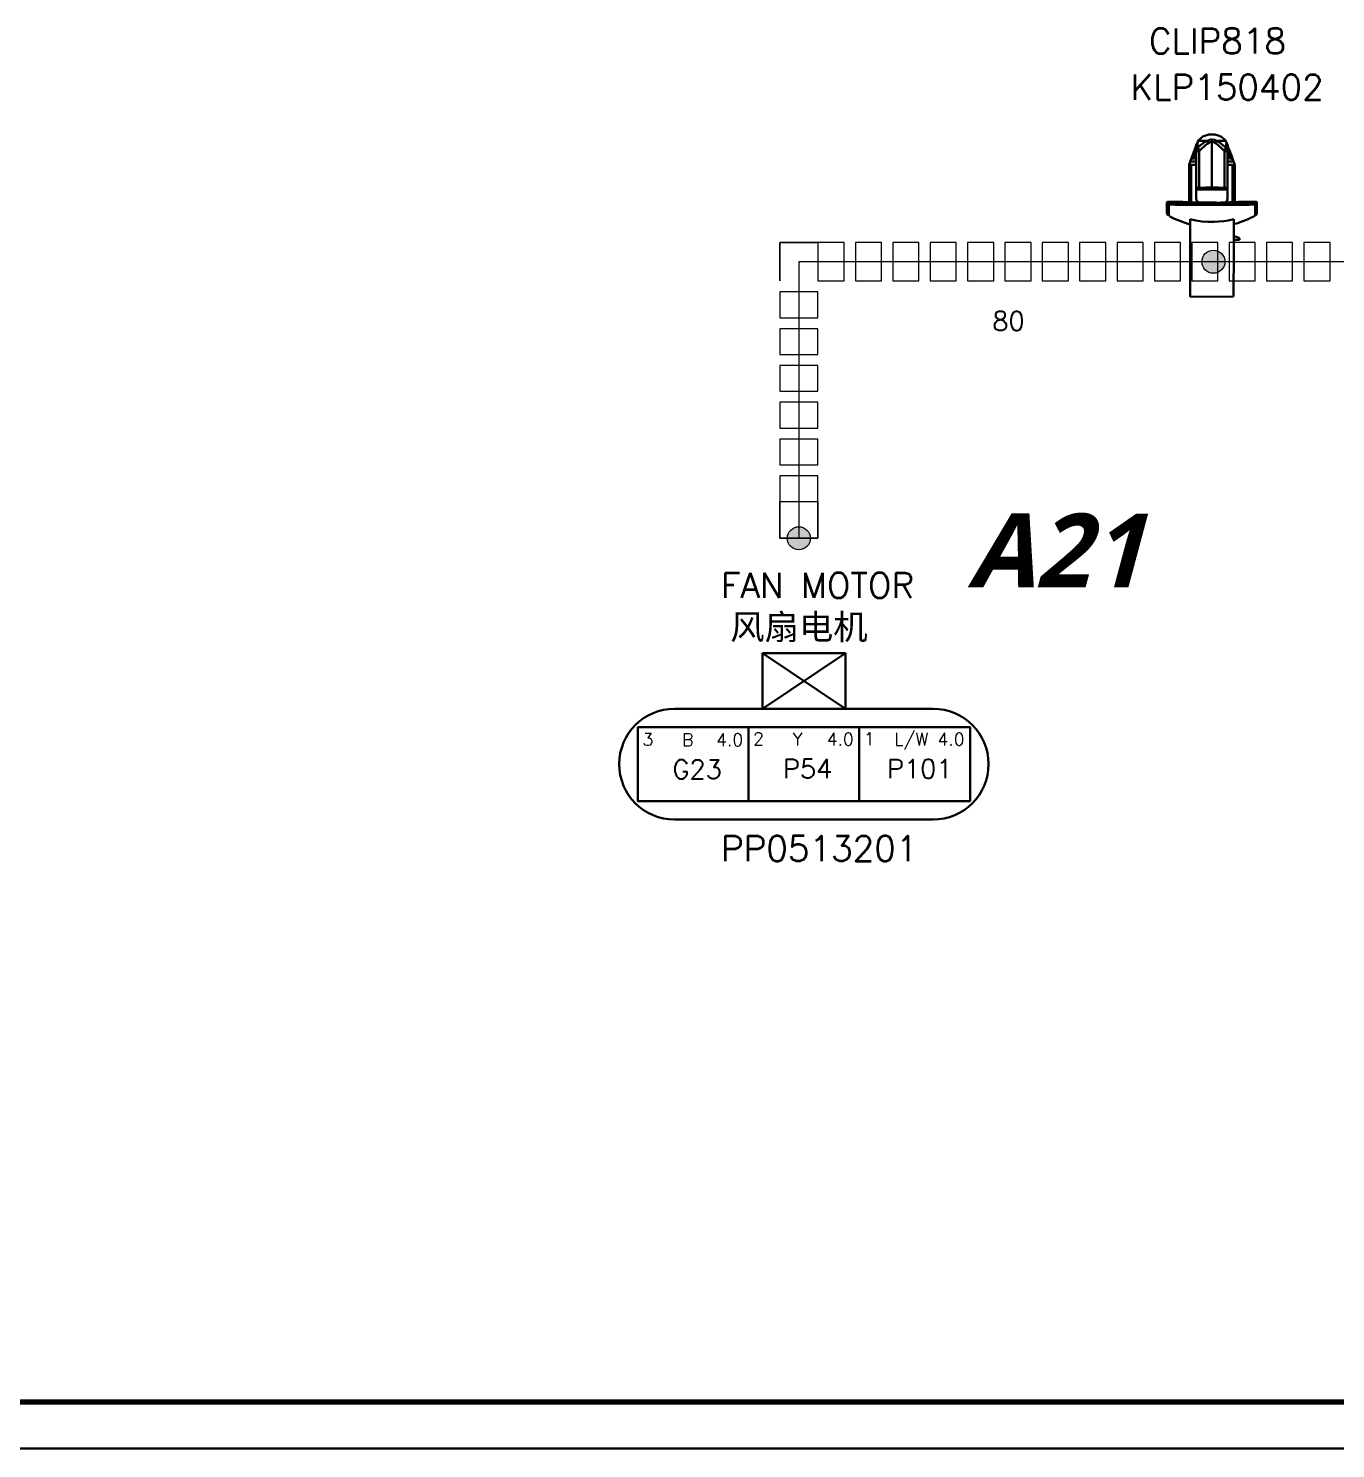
# Model space of a CAD drawing. Header units: millimetres. Extents: x 6 to 3615, y 6 to 858.
# Drawn here: x 262 to 403.9, y 6.5 to 160.6 of the extents above; entities that cross this region are included whole.
import ezdxf

# ---------------------------------------------------------------- set-up
doc = ezdxf.new("R2010")
doc.units = ezdxf.units.MM
doc.styles.add('SegoeUIBoldItalic_Style', font='segoeuiz.ttf')
doc.styles.add('Simplex_Style', font='simplex_.ttf')

msp = doc.modelspace()

# ---------------------------------------------------------------- hatches: boundary and pattern name
h = msp.add_hatch(color=0)
edge = h.paths.add_edge_path()
edge.add_arc((390.65, 135.27), 1.25, 0, 360)
h = msp.add_hatch(color=0)
edge = h.paths.add_edge_path()
edge.add_arc((390.65, 135.27), 1.25, 0, 360)
h = msp.add_hatch(color=0)
edge = h.paths.add_edge_path()
edge.add_arc((345.65, 105.27), 1.25, 0, 360)
h = msp.add_hatch(color=0)
edge = h.paths.add_edge_path()
edge.add_arc((345.65, 105.27), 1.25, 0, 360)

# ---------------------------------------------------------------- linework, layer by layer
at = {"color": 0, "linetype": 'Continuous', "lineweight": 30, "flags": 128}
for points in [[(388.7, 147.67), (388.84, 148.04)], [(388.84, 148.04), (388.76, 147.84)], [(388.82, 147.95), (388.8, 147.91)], [(388.8, 147.85), (388.85, 147.94)], [(388.82, 147.95), (388.85, 147.98)], [(388.87, 148.12), (388.84, 148.04)], [(388.84, 148.04), (388.87, 148.12)], [(388.88, 147.95), (388.84, 147.88)], [(388.85, 147.98), (388.87, 147.99)], [(388.85, 147.94), (388.87, 147.97)], [(388.87, 148.12), (388.91, 148.22)], [(388.87, 147.99), (388.88, 148)], [(388.87, 147.97), (388.88, 147.98)], [(388.88, 148), (388.89, 148)], [(388.88, 147.98), (388.89, 147.98)], [(388.89, 147.97), (388.88, 147.95)], [(388.88, 147.95), (388.89, 147.96)], [(388.89, 148), (388.9, 148.01)], [(388.89, 147.96), (388.9, 147.98)], [(388.89, 147.98), (388.89, 147.97)], [(388.89, 147.98), (388.89, 147.98)], [(388.89, 147.98), (388.89, 147.98)], [(388.89, 147.98), (388.89, 147.98)], [(388.89, 147.97), (388.89, 147.97)], [(388.9, 148.01), (388.91, 148.01)], [(388.9, 148.01), (388.9, 148.01)], [(388.9, 147.99), (388.91, 148)], [(388.9, 147.98), (388.9, 147.99)], [(388.93, 148.29), (388.91, 148.22)], [(388.92, 148.27), (388.91, 148.22)], [(388.91, 148.08), (388.95, 148.22)], [(388.92, 148.09), (388.91, 148.08)], [(388.91, 148.08), (388.91, 148.01)], [(388.91, 148), (388.91, 148.01)], [(388.95, 148.33), (388.92, 148.27)], [(388.93, 148.29), (388.92, 148.27)], [(388.92, 148.09), (388.93, 148.02)], [(388.95, 148.33), (388.93, 148.29)], [(388.95, 148.32), (388.93, 148.29)], [(388.93, 148.02), (388.95, 147.88)], [(388.95, 148.33), (389, 148.41)], [(388.99, 148.39), (388.95, 148.33)], [(388.97, 148.28), (388.95, 148.22)], [(388.97, 148.28), (388.98, 148.35)], [(389.01, 148.42), (388.98, 148.37)], [(388.99, 148.39), (388.98, 148.35)], [(388.99, 148.39), (389, 148.41)], [(389.06, 148.39), (388.99, 148.39)], [(389, 148.41), (389.01, 148.42)], [(389.25, 148.65), (389.01, 148.42)], [(389.06, 148.39), (389.17, 148.39)], [(389.17, 148.39), (389.32, 148.39)], [(389.24, 147.9), (389.49, 148.1)], [(389.52, 148.84), (389.25, 148.65)], [(389.32, 148.39), (389.51, 148.39)], [(389.68, 148.23), (389.49, 148.1)], [(389.74, 148.39), (389.51, 148.39)], [(389.83, 148.98), (389.52, 148.84)], [(389.68, 148.23), (389.84, 148.32)], [(389.99, 148.39), (389.74, 148.39)], [(389.8, 147.91), (389.98, 148.06)], [(390.15, 149.06), (389.83, 148.98)], [(389.84, 148.32), (389.99, 148.39)], [(389.98, 148.06), (390.16, 148.17)], [(390.14, 148.46), (389.99, 148.39)], [(390.08, 148.28), (389.99, 148.39)], [(390.16, 148.17), (390.08, 148.28)], [(390.25, 148.5), (390.14, 148.46)], [(390.49, 149.09), (390.15, 149.06)], [(390.16, 148.17), (390.19, 148.19)], [(390.19, 148.19), (390.33, 148.24)], [(390.25, 148.5), (390.37, 148.52)], [(390.33, 148.24), (390.49, 148.26)], [(390.37, 148.52), (390.49, 148.53)], [(390.82, 149.06), (390.49, 149.09)], [(390.49, 148.53), (390.49, 148.4)], [(390.49, 148.53), (390.68, 148.51)], [(390.49, 148.4), (390.49, 148.26)], [(390.49, 148.26), (390.49, 143.34)], [(390.53, 148.26), (390.49, 148.26)], [(390.68, 148.23), (390.53, 148.26)], [(390.68, 148.51), (390.79, 148.48)], [(390.82, 148.17), (390.68, 148.23)], [(390.79, 148.48), (390.89, 148.44)], [(391.15, 148.98), (390.82, 149.06)], [(390.9, 148.29), (390.82, 148.17)], [(390.82, 148.17), (390.96, 148.08)], [(390.89, 148.44), (390.98, 148.39)], [(390.98, 148.39), (390.9, 148.29)], [(390.96, 148.08), (391.15, 147.93)], [(390.98, 148.39), (391.2, 148.28)], [(391.23, 148.39), (390.98, 148.39)], [(391.45, 148.84), (391.15, 148.98)], [(391.15, 147.93), (391.48, 147.64)], [(391.2, 148.28), (391.47, 148.1)], [(391.23, 148.39), (391.46, 148.39)], [(391.73, 148.65), (391.45, 148.84)], [(391.46, 148.39), (391.65, 148.39)], [(391.47, 148.1), (391.69, 147.92)], [(391.81, 148.39), (391.65, 148.39)], [(391.69, 147.92), (392, 147.65)], [(391.97, 148.42), (391.73, 148.65)], [(391.92, 148.39), (391.81, 148.39)], [(391.98, 148.39), (391.92, 148.39)], [(391.97, 148.42), (391.97, 148.41)], [(391.97, 148.42), (392, 148.37)], [(391.97, 148.41), (392.02, 148.33)], [(391.97, 148.41), (391.98, 148.39)], [(391.99, 148.35), (391.98, 148.39)], [(391.98, 148.39), (392.02, 148.33)], [(392.01, 148.29), (391.99, 148.35)], [(392.02, 148.23), (392.01, 148.29)], [(392.01, 147.75), (392.03, 147.94)], [(392.02, 148.33), (392.04, 148.29)], [(392.02, 148.33), (392.05, 148.27)], [(392.07, 148.08), (392.02, 148.23)], [(392.05, 148.09), (392.03, 147.94)], [(392.04, 148.29), (392.05, 148.27)], [(392.05, 148.27), (392.04, 148.29)], [(392.04, 148.29), (392.05, 148.27)], [(392.05, 148.27), (392.07, 148.22)], [(392.05, 148.09), (392.07, 148.08)], [(392.1, 148.15), (392.07, 148.22)], [(392.07, 148.01), (392.07, 148.08)], [(392.07, 148.01), (392.07, 148)], [(392.07, 148.01), (392.07, 148.01)], [(392.08, 148.01), (392.07, 148.01)], [(392.07, 148), (392.07, 147.99)], [(392.07, 147.99), (392.08, 147.98)], [(392.09, 148), (392.08, 148.01)], [(392.08, 147.98), (392.09, 147.97)], [(392.08, 147.98), (392.08, 147.97)], [(392.08, 147.98), (392.08, 147.98)], [(392.09, 147.98), (392.08, 147.98)], [(392.08, 147.97), (392.09, 147.95)], [(392.1, 147.99), (392.09, 148)], [(392.09, 147.98), (392.09, 147.98)], [(392.09, 147.98), (392.09, 147.98)], [(392.1, 147.98), (392.09, 147.98)], [(392.09, 147.97), (392.09, 147.95)], [(392.13, 147.88), (392.09, 147.95)], [(392.1, 148.15), (392.13, 148.06)], [(392.13, 148.06), (392.1, 148.15)], [(392.1, 147.99), (392.12, 147.98)], [(392.1, 147.98), (392.1, 147.97)], [(392.11, 147.96), (392.1, 147.97)], [(392.14, 147.92), (392.11, 147.96)], [(392.14, 147.95), (392.12, 147.98)], [(392.17, 147.94), (392.13, 148.06)], [(392.17, 147.92), (392.14, 147.95)], [(392.18, 147.82), (392.14, 147.92)], [(392.27, 147.67), (392.17, 147.94)], [(392.21, 147.84), (392.17, 147.94)], [(392.21, 147.84), (392.17, 147.92)], [(388.37, 146.79), (388.13, 146.14)], [(388.29, 146.43), (388.23, 146.36)], [(388.38, 146.47), (388.29, 146.43)], [(388.45, 146.99), (388.37, 146.79)], [(388.37, 146.79), (388.4, 146.78)], [(388.47, 146.48), (388.38, 146.47)], [(388.4, 146.78), (388.47, 146.75)], [(388.52, 147.19), (388.45, 146.99)], [(388.47, 146.75), (388.56, 146.72)], [(388.56, 146.72), (388.47, 146.48)], [(388.47, 146.48), (388.56, 146.48)], [(388.59, 147.38), (388.52, 147.19)], [(388.61, 146.97), (388.56, 146.72)], [(388.56, 146.72), (388.56, 146.48)], [(388.63, 146.49), (388.56, 146.48)], [(388.59, 147.38), (388.65, 147.53)], [(388.65, 147.53), (388.59, 147.38)], [(388.66, 147.2), (388.61, 146.97)], [(388.63, 146.49), (388.7, 146.5)], [(388.7, 147.67), (388.65, 147.53)], [(388.66, 147.2), (388.71, 147.45)], [(388.7, 147.67), (388.73, 147.75)], [(388.71, 147.63), (388.7, 147.67)], [(388.7, 146.5), (388.75, 146.52)], [(388.74, 147.6), (388.71, 147.63)], [(388.71, 147.45), (388.74, 147.6)], [(388.73, 147.75), (388.76, 147.84)], [(388.76, 147.71), (388.74, 147.6)], [(388.74, 147.6), (388.78, 147.6)], [(388.75, 146.52), (388.78, 146.53)], [(388.76, 147.84), (388.8, 147.91)], [(388.77, 147.83), (388.76, 147.84)], [(388.79, 147.82), (388.76, 147.71)], [(388.77, 147.83), (388.79, 147.82)], [(388.78, 147.6), (388.79, 147.6)], [(388.78, 146.53), (388.79, 146.53)], [(388.79, 147.82), (388.8, 147.85)], [(388.8, 147.71), (388.79, 147.6)], [(388.79, 147.4), (388.79, 147.6)], [(388.79, 147.6), (388.79, 147.13)], [(388.79, 147.4), (388.8, 147.47)], [(388.79, 147.36), (388.79, 147.4)], [(388.79, 147.26), (388.79, 147.36)], [(388.79, 147.13), (388.79, 147.26)], [(388.79, 147.13), (388.82, 147.18)], [(388.79, 143.21), (388.79, 147.13)], [(388.79, 146.53), (388.79, 146.5)], [(388.79, 146.44), (388.79, 146.42)], [(388.82, 147.9), (388.8, 147.85)], [(388.82, 147.8), (388.8, 147.71)], [(388.84, 147.54), (388.8, 147.47)], [(388.84, 147.88), (388.82, 147.8)], [(388.82, 147.18), (388.88, 147.22)], [(388.9, 147.6), (388.84, 147.54)], [(388.97, 147.26), (388.88, 147.22)], [(388.97, 147.65), (388.9, 147.6)], [(388.95, 147.88), (388.97, 147.65)], [(388.97, 147.65), (389.24, 147.9)], [(388.98, 147.63), (388.97, 147.65)], [(388.97, 147.26), (389.09, 147.28)], [(389.02, 147.54), (388.98, 147.63)], [(389.07, 147.42), (389.02, 147.54)], [(389.12, 147.28), (389.07, 147.42)], [(389.09, 147.28), (389.12, 147.28)], [(389.12, 147.28), (389.39, 147.54)], [(389.12, 143.3), (389.12, 147.28)], [(389.39, 147.54), (389.7, 147.82)], [(389.7, 147.82), (389.8, 147.91)], [(391.48, 147.64), (391.85, 147.28)], [(391.85, 147.28), (391.86, 147.31)], [(391.85, 143.3), (391.85, 147.28)], [(391.98, 147.26), (391.85, 147.28)], [(391.86, 147.31), (391.92, 147.44)], [(391.92, 147.44), (391.96, 147.56)], [(391.96, 147.56), (392, 147.65)], [(392.09, 147.23), (391.98, 147.26)], [(392, 147.65), (392.01, 147.75)], [(392, 147.65), (392.08, 147.6)], [(392.14, 147.54), (392.08, 147.6)], [(392.16, 147.18), (392.09, 147.23)], [(392.13, 147.88), (392.16, 147.79)], [(392.17, 147.47), (392.14, 147.54)], [(392.16, 147.79), (392.17, 147.7)], [(392.16, 147.18), (392.18, 147.13)], [(392.18, 147.6), (392.17, 147.7)], [(392.18, 147.4), (392.17, 147.47)], [(392.18, 147.82), (392.2, 147.83)], [(392.22, 147.71), (392.18, 147.82)], [(392.18, 147.6), (392.18, 147.4)], [(392.2, 147.6), (392.18, 147.6)], [(392.18, 147.4), (392.18, 147.3)], [(392.18, 147.3), (392.18, 147.18)], [(392.18, 147.18), (392.18, 147.13)], [(392.18, 146.24), (392.18, 147.13)], [(392.18, 147.13), (392.18, 143.21)], [(392.19, 146.53), (392.18, 146.53)], [(392.18, 146.47), (392.18, 146.5)], [(392.18, 146.5), (392.18, 146.5)], [(392.23, 146.52), (392.19, 146.53)], [(392.2, 147.83), (392.21, 147.84)], [(392.24, 147.6), (392.2, 147.6)], [(392.23, 147.79), (392.21, 147.84)], [(392.24, 147.6), (392.22, 147.71)], [(392.27, 147.67), (392.23, 147.79)], [(392.28, 146.5), (392.23, 146.52)], [(392.27, 147.64), (392.24, 147.6)], [(392.28, 147.41), (392.24, 147.6)], [(392.27, 147.67), (392.27, 147.64)], [(392.3, 147.6), (392.27, 147.67)], [(392.32, 147.2), (392.28, 147.41)], [(392.34, 146.49), (392.28, 146.5)], [(392.36, 147.45), (392.3, 147.6)], [(392.36, 147.02), (392.32, 147.2)], [(392.42, 146.48), (392.34, 146.49)], [(392.42, 147.27), (392.36, 147.45)], [(392.39, 146.88), (392.36, 147.02)], [(392.42, 146.72), (392.39, 146.88)], [(392.51, 147.04), (392.42, 147.27)], [(392.42, 147.27), (392.51, 147.04)], [(392.42, 146.72), (392.51, 146.75)], [(392.42, 146.72), (392.51, 146.48)], [(392.42, 146.48), (392.42, 146.72)], [(392.42, 146.48), (392.51, 146.48)], [(392.6, 146.79), (392.51, 147.04)], [(392.51, 146.75), (392.58, 146.78)], [(392.51, 146.48), (392.57, 146.47)], [(392.57, 146.47), (392.62, 146.46)], [(392.6, 146.79), (392.58, 146.78)], [(392.84, 146.14), (392.6, 146.79)], [(392.62, 146.46), (392.7, 146.41)], [(392.7, 146.41), (392.76, 146.34)], [(388.02, 145.84), (388.01, 145.76)], [(388.01, 141.74), (388.01, 145.76)], [(388.02, 145.84), (388.09, 146.01)], [(388.04, 145.89), (388.02, 145.84)], [(388.04, 145.89), (388.09, 146.01)], [(388.1, 145.83), (388.04, 145.89)], [(388.09, 146.01), (388.13, 146.14)], [(388.19, 145.8), (388.1, 145.83)], [(388.18, 146.27), (388.13, 146.14)], [(388.79, 146.14), (388.13, 146.14)], [(388.23, 146.36), (388.18, 146.27)], [(388.19, 145.8), (388.24, 145.8)], [(388.79, 145.8), (388.24, 145.8)], [(388.24, 141.73), (388.24, 145.8)], [(392.18, 146.24), (392.18, 146.26)], [(392.84, 146.14), (392.18, 146.14)], [(392.73, 145.8), (392.18, 145.8)], [(392.73, 145.8), (392.83, 145.81)], [(392.73, 141.73), (392.73, 145.8)], [(392.8, 146.24), (392.76, 146.34)], [(392.8, 146.24), (392.84, 146.14)], [(392.83, 145.81), (392.91, 145.86)], [(392.89, 146.01), (392.84, 146.14)], [(392.93, 145.89), (392.89, 146.01)], [(392.93, 145.89), (392.91, 145.86)], [(392.93, 145.89), (392.95, 145.84)], [(392.95, 145.84), (392.97, 145.76)], [(392.97, 141.74), (392.97, 145.76)], [(389.02, 143.3), (388.92, 143.28)], [(389.12, 143.3), (389.02, 143.3)], [(389.8, 143.33), (389.12, 143.3)], [(390.49, 143.34), (389.8, 143.33)], [(391.17, 143.33), (390.49, 143.34)], [(391.85, 143.3), (391.17, 143.33)], [(391.96, 143.3), (391.85, 143.3)], [(392.05, 143.28), (391.96, 143.3)], [(385.98, 141.76), (385.66, 141.75)], [(385.98, 141.76), (386.32, 141.77)], [(386.68, 141.77), (386.32, 141.77)], [(386.68, 141.77), (386.87, 141.76)], [(387.34, 141.76), (386.87, 141.76)], [(387.83, 141.74), (387.34, 141.76)], [(388.81, 143.23), (388.79, 143.21)], [(388.79, 143.1), (388.79, 143.21)], [(388.79, 143.21), (388.79, 143.1)], [(390.49, 143.1), (388.79, 143.1)], [(388.79, 142.08), (388.79, 143.1)], [(388.81, 141.96), (388.79, 142.08)], [(388.85, 143.26), (388.81, 143.23)], [(388.87, 141.85), (388.81, 141.96)], [(388.82, 141.93), (388.81, 141.96)], [(388.87, 141.85), (388.81, 141.96)], [(388.92, 143.28), (388.85, 143.26)], [(388.91, 141.8), (388.87, 141.85)], [(388.87, 141.85), (388.96, 141.76)], [(388.96, 141.76), (388.87, 141.85)], [(388.96, 141.76), (389.06, 141.71)], [(389.06, 141.71), (388.96, 141.76)], [(390.49, 143.1), (392.18, 143.1)], [(391.91, 141.71), (392.02, 141.76)], [(392.02, 141.76), (391.91, 141.71)], [(392.02, 141.76), (392.1, 141.85)], [(392.1, 141.85), (392.02, 141.76)], [(392.02, 141.76), (392.07, 141.8)], [(392.12, 143.26), (392.05, 143.28)], [(392.16, 141.96), (392.1, 141.85)], [(392.16, 141.96), (392.1, 141.85)], [(392.1, 141.85), (392.15, 141.93)], [(392.16, 143.23), (392.12, 143.26)], [(392.18, 143.21), (392.16, 143.23)], [(392.16, 141.96), (392.18, 142.08)], [(392.18, 143.21), (392.18, 143.1)], [(392.18, 143.1), (392.18, 142.08)], [(393.85, 141.76), (393.38, 141.75)], [(394.3, 141.77), (393.85, 141.76)], [(394.3, 141.77), (394.66, 141.77)], [(394.99, 141.76), (394.66, 141.77)], [(394.99, 141.76), (395.31, 141.75)], [(385.61, 141.71), (385.6, 141.52)], [(385.6, 141.52), (385.6, 141.28)], [(385.6, 141.52), (385.6, 141.31)], [(385.6, 141.08), (385.6, 141.31)], [(385.6, 141.28), (385.6, 141.31)], [(385.6, 141.28), (385.6, 141.08)], [(385.6, 141.08), (385.6, 140.92)], [(385.6, 140.92), (385.6, 140.78)], [(385.6, 140.81), (385.6, 140.83)], [(385.6, 140.81), (385.6, 140.81)], [(385.6, 140.68), (385.6, 140.78)], [(385.6, 140.78), (385.6, 140.68)], [(385.6, 140.63), (385.6, 140.68)], [(385.6, 140.68), (385.6, 140.63)], [(385.6, 140.63), (385.6, 140.62)], [(385.6, 140.63), (385.6, 140.62)], [(385.6, 140.62), (385.61, 140.55)], [(385.62, 140.51), (385.6, 140.62)], [(385.6, 140.62), (385.62, 140.51)], [(385.6, 140.62), (385.6, 140.62)], [(385.62, 141.73), (385.61, 141.71)], [(385.64, 141.62), (385.61, 141.71)], [(385.62, 141.73), (385.66, 141.75)], [(385.62, 140.51), (385.66, 140.41)], [(385.68, 141.56), (385.64, 141.62)], [(385.66, 141.75), (385.67, 141.73)], [(385.66, 140.41), (385.72, 140.33)], [(385.67, 141.73), (385.68, 141.71)], [(385.68, 141.71), (385.69, 141.7)], [(385.68, 141.56), (385.74, 141.51)], [(385.69, 141.7), (385.71, 141.68)], [(385.71, 141.68), (385.73, 141.66)], [(385.72, 140.33), (385.8, 140.26)], [(385.73, 141.66), (385.75, 141.66)], [(385.74, 141.51), (385.8, 141.48)], [(385.75, 141.66), (386.12, 141.65)], [(385.75, 141.61), (385.75, 141.66)], [(385.76, 141.56), (385.75, 141.61)], [(385.78, 141.51), (385.76, 141.56)], [(385.8, 141.48), (385.78, 141.51)], [(385.8, 141.48), (386.12, 141.47)], [(385.8, 141.2), (385.8, 141.48)], [(385.8, 141.03), (385.8, 141.2)], [(385.8, 140.91), (385.8, 141.03)], [(385.8, 140.91), (385.8, 140.79)], [(385.8, 140.68), (385.8, 140.79)], [(385.8, 140.54), (385.8, 140.68)], [(385.8, 140.41), (385.8, 140.54)], [(385.8, 140.41), (385.8, 140.34)], [(385.8, 140.34), (385.8, 140.3)], [(385.8, 140.27), (385.8, 140.3)], [(385.8, 140.27), (385.8, 140.26)], [(386.12, 141.65), (386.53, 141.65)], [(386.12, 141.47), (386.49, 141.46)], [(386.49, 141.46), (386.79, 141.46)], [(386.53, 141.65), (386.96, 141.64)], [(386.79, 141.46), (387.05, 141.46)], [(386.96, 141.64), (387.42, 141.64)], [(387.05, 141.46), (387.3, 141.45)], [(387.3, 141.45), (387.55, 141.45)], [(387.9, 141.64), (387.42, 141.64)], [(387.55, 141.45), (387.94, 141.45)], [(388.34, 141.73), (387.83, 141.74)], [(388.39, 141.63), (387.9, 141.64)], [(387.94, 141.45), (388.42, 141.45)], [(388.86, 141.71), (388.34, 141.73)], [(388.9, 141.63), (388.39, 141.63)], [(388.42, 141.45), (388.71, 141.44)], [(388.71, 141.44), (389.18, 141.44)], [(389.4, 141.7), (388.86, 141.71)], [(389.42, 141.63), (388.9, 141.63)], [(389.06, 141.71), (389.04, 141.72)], [(389.18, 141.44), (389.54, 141.44)], [(389.94, 141.69), (389.4, 141.7)], [(389.95, 141.62), (389.42, 141.63)], [(389.54, 141.44), (389.88, 141.44)], [(389.88, 141.44), (390.19, 141.44)], [(390.48, 141.69), (389.94, 141.69)], [(390.49, 141.62), (389.95, 141.62)], [(390.19, 141.44), (390.49, 141.44)], [(390.94, 141.69), (390.48, 141.69)], [(391.02, 141.62), (390.49, 141.62)], [(390.49, 141.44), (390.76, 141.44)], [(390.76, 141.44), (391.06, 141.44)], [(391.55, 141.63), (390.94, 141.69)], [(391.55, 141.63), (391.02, 141.62)], [(391.06, 141.44), (391.41, 141.44)], [(391.84, 141.71), (391.39, 141.7)], [(391.41, 141.44), (391.79, 141.44)], [(391.55, 141.63), (392.07, 141.63)], [(391.79, 141.44), (392.26, 141.45)], [(392.38, 141.72), (391.84, 141.71)], [(391.94, 141.72), (391.91, 141.71)], [(392.07, 141.63), (392.58, 141.63)], [(392.26, 141.45), (392.68, 141.45)], [(392.89, 141.74), (392.38, 141.72)], [(393.08, 141.64), (392.58, 141.63)], [(392.68, 141.45), (393.04, 141.45)], [(393.38, 141.75), (392.89, 141.74)], [(393.04, 141.45), (393.3, 141.45)], [(393.08, 141.64), (393.56, 141.64)], [(393.3, 141.45), (393.71, 141.45)], [(393.56, 141.64), (394.02, 141.64)], [(393.71, 141.45), (393.81, 141.46)], [(393.81, 141.46), (394.18, 141.46)], [(394.02, 141.64), (394.45, 141.65)], [(394.18, 141.46), (394.53, 141.46)], [(394.45, 141.65), (394.85, 141.65)], [(394.53, 141.46), (394.84, 141.47)], [(394.84, 141.47), (395.17, 141.48)], [(394.85, 141.65), (395.23, 141.66)], [(395.19, 141.51), (395.17, 141.48)], [(395.23, 141.51), (395.17, 141.48)], [(395.17, 141.48), (395.17, 141.26)], [(395.17, 141.05), (395.17, 141.26)], [(395.17, 140.86), (395.17, 141.05)], [(395.17, 140.69), (395.17, 140.86)], [(395.17, 140.58), (395.17, 140.69)], [(395.17, 140.58), (395.17, 140.49)], [(395.17, 140.49), (395.17, 140.37)], [(395.17, 140.37), (395.17, 140.3)], [(395.25, 140.33), (395.17, 140.26)], [(395.17, 140.3), (395.17, 140.27)], [(395.17, 140.27), (395.17, 140.26)], [(395.21, 141.56), (395.19, 141.51)], [(395.22, 141.61), (395.21, 141.56)], [(395.22, 141.61), (395.23, 141.66)], [(395.23, 141.66), (395.26, 141.67)], [(395.29, 141.56), (395.23, 141.51)], [(395.25, 140.33), (395.32, 140.41)], [(395.26, 141.67), (395.27, 141.68)], [(395.27, 141.68), (395.29, 141.69)], [(395.29, 141.69), (395.3, 141.71)], [(395.34, 141.62), (395.29, 141.56)], [(395.3, 141.71), (395.31, 141.73)], [(395.31, 141.73), (395.31, 141.75)], [(395.31, 141.75), (395.35, 141.74)], [(395.36, 140.51), (395.32, 140.41)], [(395.36, 141.71), (395.34, 141.62)], [(395.35, 141.74), (395.36, 141.71)], [(395.37, 141.52), (395.36, 141.71)], [(395.37, 140.62), (395.36, 140.55)], [(395.36, 140.51), (395.37, 140.62)], [(395.37, 141.38), (395.37, 141.52)], [(395.37, 141.52), (395.37, 141.31)], [(395.37, 141.24), (395.37, 141.38)], [(395.37, 141.31), (395.37, 141.24)], [(395.37, 141.12), (395.37, 141.24)], [(395.37, 141.02), (395.37, 141.12)], [(395.37, 140.92), (395.37, 141.02)], [(395.37, 140.99), (395.37, 140.84)], [(395.37, 140.84), (395.37, 140.92)], [(395.37, 140.84), (395.37, 140.92)], [(395.37, 140.78), (395.37, 140.84)], [(395.37, 140.78), (395.37, 140.72)], [(395.37, 140.72), (395.37, 140.78)], [(395.37, 140.72), (395.37, 140.67)], [(395.37, 140.67), (395.37, 140.72)], [(395.37, 140.67), (395.37, 140.64)], [(395.37, 140.62), (395.37, 140.64)], [(395.37, 140.62), (395.37, 140.62)], [(395.37, 140.62), (395.37, 140.62)], [(388.12, 139.9), (388.76, 139.75)], [(388.12, 139.9), (388.12, 135.45)], [(388.12, 139.9), (388.12, 139.71)], [(388.12, 139.71), (388.12, 139.56)], [(388.12, 139.56), (388.12, 139.49)], [(388.12, 139.49), (388.12, 139.46)], [(388.12, 139.21), (388.12, 139.1)], [(388.76, 139.75), (389.41, 139.65)], [(389.41, 139.65), (390.06, 139.59)], [(390.06, 139.59), (390.71, 139.59)], [(390.71, 139.59), (391.25, 139.62)], [(391.25, 139.62), (391.79, 139.68)], [(391.79, 139.68), (392.24, 139.76)], [(392.85, 139.9), (392.24, 139.76)], [(392.85, 135.6), (392.85, 139.9)], [(392.85, 139.6), (392.85, 139.64)], [(392.85, 139.6), (392.85, 139.1)], [(392.85, 139.55), (392.85, 139.6)], [(392.85, 139.34), (392.95, 139.36)], [(392.85, 139.35), (392.85, 139.36)], [(392.85, 138.08), (393.49, 137.83)], [(392.85, 136.52), (392.85, 138.02)], [(392.85, 137.66), (393.49, 137.66)], [(393.49, 137.83), (393.49, 137.66)], [(392.85, 136.52), (392.84, 131.48)], [(388.12, 135.37), (388.11, 131.47)], [(388.12, 135.45), (388.12, 135.37)], [(388.12, 135.37), (388.12, 135.37)], [(392.84, 131.48), (388.11, 131.47)], [(341.69, 92.79), (350.71, 86.77)], [(350.71, 92.79), (341.69, 86.77)], [(332.16, 86.77), (360.23, 86.77)], [(332.16, 74.74), (360.23, 74.74)], [(1208.83, 6.51), (6.59, 6.51)]]:
    msp.add_lwpolyline(points, dxfattribs=at)
at = {"color": 0, "linetype": 'Continuous', "lineweight": 13, "flags": 128}
for points in [[(343.57, 133.18), (343.57, 137.35)], [(343.57, 137.35), (347.73, 137.35)], [(347.73, 133.18), (350.57, 133.18), (350.57, 137.35), (347.73, 137.35), (347.73, 133.18)], [(351.79, 133.18), (354.63, 133.18), (354.63, 137.35), (351.79, 137.35), (351.79, 133.18)], [(355.85, 133.18), (358.69, 133.18), (358.69, 137.35), (355.85, 137.35), (355.85, 133.18)], [(359.9, 133.18), (362.74, 133.18), (362.74, 137.35), (359.9, 137.35), (359.9, 133.18)], [(363.96, 133.18), (366.8, 133.18), (366.8, 137.35), (363.96, 137.35), (363.96, 133.18)], [(368.02, 133.18), (370.86, 133.18), (370.86, 137.35), (368.02, 137.35), (368.02, 133.18)], [(372.07, 133.18), (374.91, 133.18), (374.91, 137.35), (372.07, 137.35), (372.07, 133.18)], [(376.13, 133.18), (378.97, 133.18), (378.97, 137.35), (376.13, 137.35), (376.13, 133.18)], [(380.19, 133.18), (383.02, 133.18), (383.02, 137.35), (380.19, 137.35), (380.19, 133.18)], [(384.24, 133.18), (387.08, 133.18), (387.08, 137.35), (384.24, 137.35), (384.24, 133.18)], [(388.3, 133.18), (391.14, 133.18), (391.14, 137.35), (388.3, 137.35), (388.3, 133.18)], [(392.35, 133.18), (395.19, 133.18), (395.19, 137.35), (392.35, 137.35), (392.35, 133.18)], [(396.41, 133.18), (399.25, 133.18), (399.25, 137.35), (396.41, 137.35), (396.41, 133.18)], [(400.47, 133.18), (403.31, 133.18), (403.31, 137.35), (400.47, 137.35), (400.47, 133.18)], [(347.73, 133.18), (347.73, 133.18)], [(347.73, 133.18), (347.73, 133.18)], [(347.73, 129.19), (347.73, 131.99), (343.57, 131.99), (343.57, 129.19), (347.73, 129.19)], [(347.73, 125.21), (347.73, 128), (343.57, 128), (343.57, 125.21), (347.73, 125.21)], [(347.73, 121.22), (347.73, 124.01), (343.57, 124.01), (343.57, 121.22), (347.73, 121.22)], [(347.73, 117.23), (347.73, 120.02), (343.57, 120.02), (343.57, 117.23), (347.73, 117.23)], [(347.73, 113.24), (347.73, 116.03), (343.57, 116.03), (343.57, 113.24), (347.73, 113.24)], [(347.73, 109.25), (347.73, 112.05), (343.57, 112.05), (343.57, 109.25), (347.73, 109.25)], [(343.57, 105.27), (343.57, 109.25)], [(347.73, 105.27), (347.73, 109.25)], [(347.73, 105.27), (343.57, 105.27)]]:
    msp.add_lwpolyline(points, close=True, dxfattribs=at)
for points in [[(485.65, 135.27), (345.65, 135.27)], [(345.65, 135.27), (345.65, 105.27)]]:
    msp.add_lwpolyline(points, dxfattribs=at)
at = {"color": 0, "linetype": 'Continuous', "lineweight": 30, "flags": 128}
for points in [[(341.69, 92.79), (350.71, 92.79), (350.71, 86.77), (341.69, 86.77), (341.69, 92.79)], [(328.16, 84.77), (340.18, 84.77), (340.18, 76.75), (328.16, 76.75), (328.16, 84.77)], [(340.18, 84.77), (352.21, 84.77), (352.21, 76.75), (340.18, 76.75), (340.18, 84.77)], [(352.21, 84.77), (364.24, 84.77), (364.24, 76.75), (352.21, 76.75), (352.21, 84.77)]]:
    msp.add_lwpolyline(points, close=True, dxfattribs=at)
at = {"color": 0, "linetype": 'Continuous', "lineweight": 70, "flags": 128}
msp.add_lwpolyline([(26.83, 11.57), (3610.09, 11.57)], dxfattribs=at)
at = {"color": 0, "linetype": 'Continuous', "lineweight": 13}
for centre in [(390.65, 135.27), (390.65, 135.27), (345.65, 105.27), (345.65, 105.27)]:
    msp.add_circle(centre, 1.25, dxfattribs=at)
at = {"color": 0, "linetype": 'Continuous', "lineweight": 30}
for centre, radius, start, end in [((390.43, 148.42), 9.38, -119, -104), ((390.61, 148.28), 9.21, -75, -60), ((332.16, 80.76), 6.01, 90, -90), ((360.23, 80.76), 6.01, -90, 90)]:
    msp.add_arc(centre, radius, start, end, dxfattribs=at)

# ---------------------------------------------------------------- texts
at = {"color": 0, "linetype": 'Continuous', "style": 'Simplex_Style'}
for s, height, p in [('CLIP818', 2.734, (383.65, 157.85)), ('KLP150402', 2.734, (381.65, 152.85)), ('80', 2.051, (366.65, 127.81)), ('FAN MOTOR', 2.734, (337.2, 98.79)), ('风扇电机', 2.734, (338.2, 94.29)), ('3', 1.37, (328.68, 82.77)), ('B', 1.37, (332.98, 82.73)), ('4.0', 1.367, (336.68, 82.73)), ('2', 1.37, (340.68, 82.83)), ('Y', 1.37, (344.98, 82.79)), ('4.0', 1.367, (348.68, 82.79)), ('1', 1.37, (352.72, 82.82)), ('L/W', 1.367, (356.01, 82.78)), ('4.0', 1.367, (360.71, 82.78)), ('G23', 2.051, (331.93, 79.18)), ('P54', 2.051, (343.93, 79.24)), ('P101', 2.051, (355.21, 79.23)), ('PP0513201', 2.734, (337.2, 70.24))]:
    msp.add_text(s, height=height, dxfattribs=at).set_placement(p)
at = {"insert": (363.97, 107.94), "char_height": 8, "attachment_point": 1, "style": 'SegoeUIBoldItalic_Style'}
msp.add_mtext_dynamic_manual_height_columns('{\\fSegoe UI Semilight|b1|i1|c134|p34;\\C1;A21}', width=42.6639, gutter_width=12.5, heights=[2.5], dxfattribs=at)

doc.saveas('drawing.dxf')
